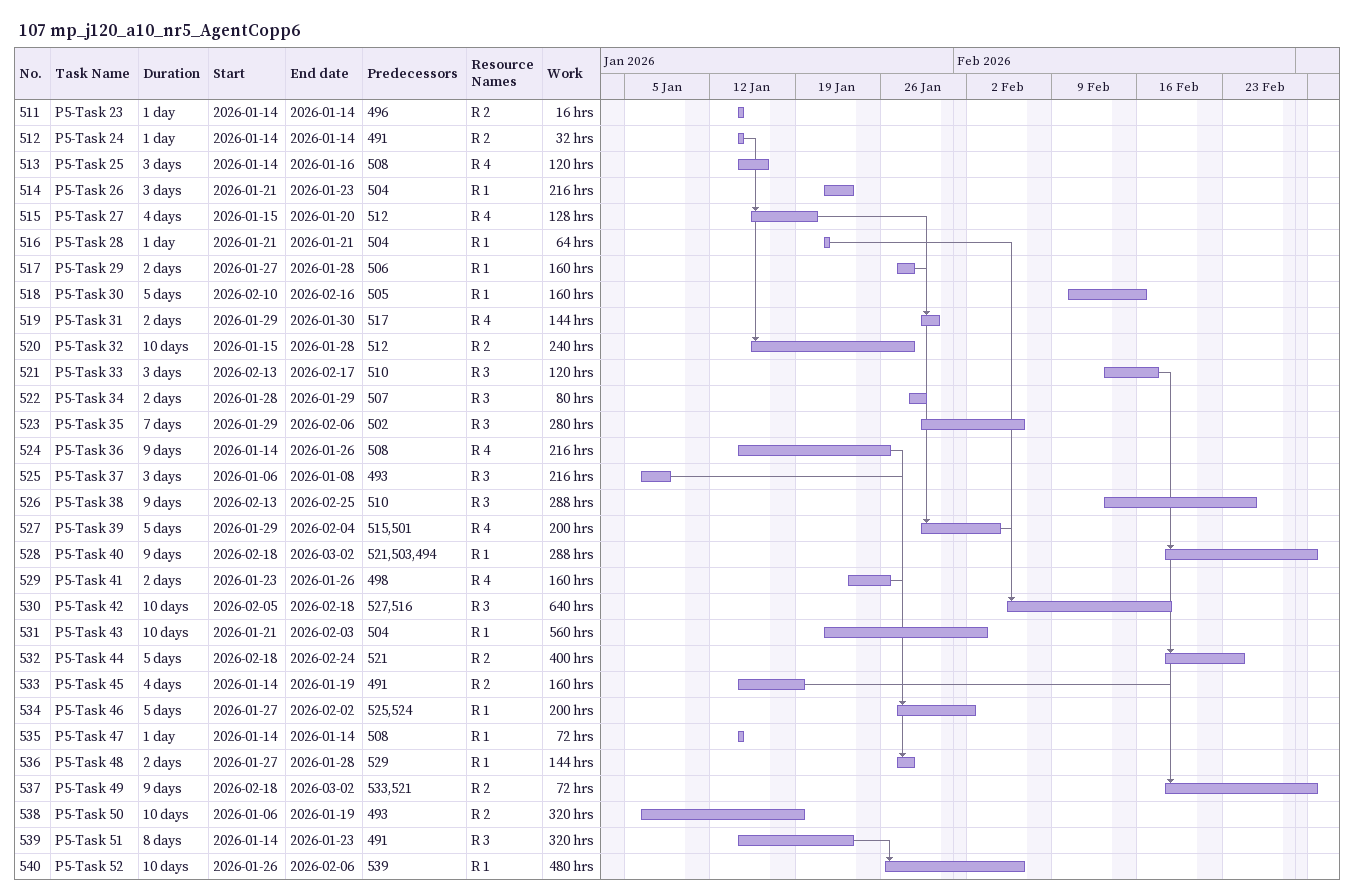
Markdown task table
107 mp_j120_a10_nr5_AgentCopp6

| ID | Task | Duration | Start | Finish | Predecessors | Resources | Work (h) |
|---|---|---|---|---|---|---|---|
| 511 | P5-Task 23 | 1d | 2026-01-14 | 2026-01-14 | 496 | R 2 | 16 |
| 512 | P5-Task 24 | 1d | 2026-01-14 | 2026-01-14 | 491 | R 2 | 32 |
| 513 | P5-Task 25 | 3d | 2026-01-14 | 2026-01-16 | 508 | R 4 | 120 |
| 514 | P5-Task 26 | 3d | 2026-01-21 | 2026-01-23 | 504 | R 1 | 216 |
| 515 | P5-Task 27 | 4d | 2026-01-15 | 2026-01-20 | 512 | R 4 | 128 |
| 516 | P5-Task 28 | 1d | 2026-01-21 | 2026-01-21 | 504 | R 1 | 64 |
| 517 | P5-Task 29 | 2d | 2026-01-27 | 2026-01-28 | 506 | R 1 | 160 |
| 518 | P5-Task 30 | 5d | 2026-02-10 | 2026-02-16 | 505 | R 1 | 160 |
| 519 | P5-Task 31 | 2d | 2026-01-29 | 2026-01-30 | 517 | R 4 | 144 |
| 520 | P5-Task 32 | 10d | 2026-01-15 | 2026-01-28 | 512 | R 2 | 240 |
| 521 | P5-Task 33 | 3d | 2026-02-13 | 2026-02-17 | 510 | R 3 | 120 |
| 522 | P5-Task 34 | 2d | 2026-01-28 | 2026-01-29 | 507 | R 3 | 80 |
| 523 | P5-Task 35 | 7d | 2026-01-29 | 2026-02-06 | 502 | R 3 | 280 |
| 524 | P5-Task 36 | 9d | 2026-01-14 | 2026-01-26 | 508 | R 4 | 216 |
| 525 | P5-Task 37 | 3d | 2026-01-06 | 2026-01-08 | 493 | R 3 | 216 |
| 526 | P5-Task 38 | 9d | 2026-02-13 | 2026-02-25 | 510 | R 3 | 288 |
| 527 | P5-Task 39 | 5d | 2026-01-29 | 2026-02-04 | 515, 501 | R 4 | 200 |
| 528 | P5-Task 40 | 9d | 2026-02-18 | 2026-03-02 | 521, 503, 494 | R 1 | 288 |
| 529 | P5-Task 41 | 2d | 2026-01-23 | 2026-01-26 | 498 | R 4 | 160 |
| 530 | P5-Task 42 | 10d | 2026-02-05 | 2026-02-18 | 527, 516 | R 3 | 640 |
| 531 | P5-Task 43 | 10d | 2026-01-21 | 2026-02-03 | 504 | R 1 | 560 |
| 532 | P5-Task 44 | 5d | 2026-02-18 | 2026-02-24 | 521 | R 2 | 400 |
| 533 | P5-Task 45 | 4d | 2026-01-14 | 2026-01-19 | 491 | R 2 | 160 |
| 534 | P5-Task 46 | 5d | 2026-01-27 | 2026-02-02 | 525, 524 | R 1 | 200 |
| 535 | P5-Task 47 | 1d | 2026-01-14 | 2026-01-14 | 508 | R 1 | 72 |
| 536 | P5-Task 48 | 2d | 2026-01-27 | 2026-01-28 | 529 | R 1 | 144 |
| 537 | P5-Task 49 | 9d | 2026-02-18 | 2026-03-02 | 533, 521 | R 2 | 72 |
| 538 | P5-Task 50 | 10d | 2026-01-06 | 2026-01-19 | 493 | R 2 | 320 |
| 539 | P5-Task 51 | 8d | 2026-01-14 | 2026-01-23 | 491 | R 3 | 320 |
| 540 | P5-Task 52 | 10d | 2026-01-26 | 2026-02-06 | 539 | R 1 | 480 |
